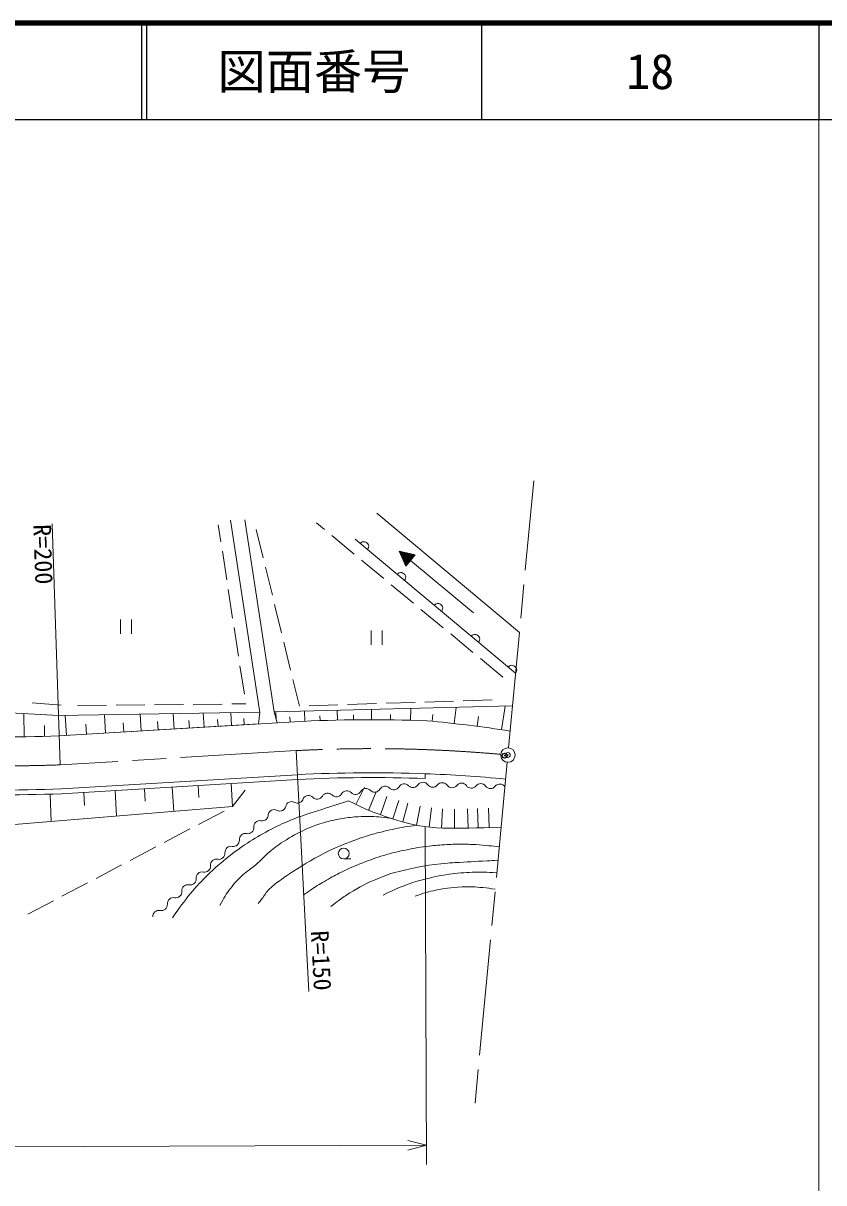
# Model space of a CAD drawing. Units: millimetres, scale not verified. Extents: x 40000 to 680000, y 20000 to 380000.
# Drawn here: x 496466 to 579500, y 259760 to 380000 of the extents above; entities that cross this region are included whole.
import ezdxf
from ezdxf.enums import TextEntityAlignment as Align

# ---------------------------------------------------------------- set-up
doc = ezdxf.new("R2010")
doc.units = ezdxf.units.MM
doc.header["$LTSCALE"] = 1000
doc.header["$PDMODE"] = 32
doc.header["$PDSIZE"] = 500
doc.linetypes.add('CHAIN', pattern=[18.5, 12, -1.5, 3.5, -1.5])
for name, color, linetype, lineweight in [('M-BGD', 7, 'Continuous', 13), ('M-BMK', 2, 'CHAIN', 13), ('M-BMK-SRVR', 3, 'Continuous', 13), ('M-STR-HTXT', 7, 'Continuous', 13), ('M-TTL', 2, 'Continuous', 140), ('M-TTL-BAND', 7, 'Continuous', 13), ('M-TTL-LINE', 7, 'Continuous', 25)]:
    doc.layers.add(name, color=color, linetype=linetype, lineweight=lineweight)
doc.layers.add('M-OTRS', color=6, linetype='Continuous')
doc.layers.add('M-TTL-TXT', color=7, linetype='Continuous')
doc.styles.add('ＭＳ ゴシック', font='')
doc.styles.get('ＭＳ ゴシック').set_extended_font_data('MS Gothic')

msp = doc.modelspace()

# ---------------------------------------------------------------- linework, layer by layer
at = {"layer": 'M-BGD'}
for p, q in [((517976, 328462), (521020, 308542)), ((519447, 328500), (522491, 308579)), ((547933, 316827), (533126, 329188)), ((500305, 303094), (499470, 328080)), ((516972, 326227), (516701, 327989)), ((520644, 327484), (521356, 324570)), ((527711, 327511), (526874, 328205)), ((530791, 324960), (528481, 326874)), ((547535, 312600), (530883, 326502)), ((517580, 322274), (517124, 325239)), ((536152, 323707), (535473, 325241)), ((535473, 325241), (537107, 324864)), ((535518, 325138), (536598, 324247)), ((535582, 325216), (536661, 324324)), ((535609, 324934), (536534, 324170)), ((535699, 324730), (536470, 324093)), ((535800, 325165), (536725, 324401)), ((536017, 325115), (536789, 324479)), ((537107, 324864), (536152, 323707)), ((536235, 325065), (536852, 324556)), ((536453, 325015), (536916, 324633)), ((536671, 324965), (536980, 324710)), ((536889, 324914), (537043, 324787)), ((521593, 323599), (522305, 320684)), ((533872, 322409), (531562, 324322)), ((535790, 324525), (536407, 324016)), ((535880, 324321), (536343, 323939)), ((535971, 324116), (536279, 323862)), ((536061, 323912), (536216, 323785)), ((543185, 318875), (536629, 324286)), ((518188, 318320), (517732, 321285)), ((536953, 319858), (534642, 321771)), ((522542, 319713), (523254, 316799)), ((540034, 317306), (537723, 319220)), ((506568, 318178), (506568, 316678)), ((507693, 318178), (507693, 316678)), ((518797, 314367), (518340, 317332)), ((532567, 317030), (532567, 315530)), ((533692, 317030), (533692, 315530)), ((543114, 314755), (540804, 316669)), ((523492, 315827), (524204, 312913)), ((546195, 312204), (543885, 314117)), ((519405, 310413), (518949, 313378)), ((524441, 311941), (525116, 309180)), ((500135, 308199), (473440, 309768)), ((497407, 309525), (500397, 309278)), ((502094, 309232), (505094, 309265)), ((506094, 309276), (509094, 309309)), ((510094, 309320), (513094, 309353)), ((514094, 309364), (517093, 309398)), ((518093, 309409), (519557, 309425)), ((522491, 308579), (547216, 309208)), ((526115, 309213), (529113, 309313)), ((530113, 309346), (533111, 309445)), ((534111, 309478), (537109, 309578)), ((538108, 309611), (541107, 309710)), ((541164, 307381), (541355, 309059)), ((542106, 309743), (545105, 309842)), ((546080, 306740), (546439, 309189)), ((496555, 306005), (496520, 308411)), ((500135, 308199), (521019, 308554)), ((500947, 306139), (500822, 308211)), ((505001, 306383), (504887, 308280)), ((508712, 306607), (508608, 308343)), ((512109, 306812), (512013, 308401)), ((515218, 307000), (515131, 308454)), ((516673, 307087), (516629, 307815)), ((518064, 307171), (517984, 308503)), ((519395, 307252), (519355, 307917)), ((521020, 308542), (520865, 307340)), ((522491, 308579), (522816, 307458)), ((522716, 307804), (522665, 308584)), ((524165, 307542), (524135, 308081)), ((525673, 307619), (525625, 308659)), ((527264, 307683), (527246, 308192)), ((529060, 307736), (529036, 308746)), ((530717, 307766), (530711, 308277)), ((532588, 307779), (532587, 308836)), ((534560, 307767), (534567, 308327)), ((536640, 307727), (536671, 308940)), ((538876, 307624), (538944, 308312)), ((543564, 307088), (543696, 308105)), ((498690, 306048), (498662, 307168)), ((524603, 307566), (500165, 306091)), ((500205, 306094), (520865, 307340)), ((503019, 306264), (502956, 307300)), ((506898, 306498), (506841, 307446)), ((510448, 306712), (510396, 307580)), ((513698, 306908), (513650, 307702)), ((524761, 304570), (526079, 279605)), ((524902, 302074), (500423, 300597)), ((538144, 301677), (538163, 302177)), ((524930, 301575), (500446, 300097)), ((509051, 300617), (509129, 299329)), ((511921, 300790), (512073, 298277)), ((514618, 300953), (514692, 299725)), ((518037, 301159), (518180, 298778)), ((530959, 298986), (531857, 300773)), ((499278, 300062), (499356, 297233)), ((502742, 300236), (502824, 298880)), ((505995, 300432), (506155, 297791)), ((519473, 300485), (518180, 298778)), ((532282, 298378), (533041, 300229)), ((533533, 297915), (534182, 299807)), ((518180, 298778), (473233, 295089)), ((517295, 298312), (514640, 296916)), ((534819, 297487), (535426, 299392)), ((535843, 297181), (536371, 299110)), ((537252, 296849), (537635, 298812)), ((538569, 296645), (538799, 298632)), ((539858, 296543), (539952, 298541)), ((541183, 296515), (541182, 298515)), ((542611, 296537), (542562, 298536)), ((543651, 296565), (543595, 298564)), ((544784, 296595), (544736, 298594)), ((513755, 296451), (511100, 295054)), ((510215, 294589), (507560, 293192)), ((506675, 292727), (504019, 291330)), ((529709, 293339), (530459, 293339)), ((503134, 290865), (500479, 289468)), ((499594, 289003), (496939, 287606))]:
    msp.add_line(p, q, dxfattribs=at)
msp.add_circle((529709, 293901), 562, dxfattribs=at)
for centre, radius, start, end in [((531798, 325737), 500, 320.14313, 140.14313), ((535637, 322533), 500, 320.14313, 140.14313), ((539475, 319329), 500, 320.14313, 140.14313), ((543313, 316124), 500, 320.14313, 140.14313), ((547151, 312920), 500, 320.14313, 140.14313), ((493626, 502983), 197000, 264.03566, 271.90225), ((532671, 154779), 153000, 87.86653, 93.02301), ((523928, 155860), 152498, 81.30927, 84.56688), ((532671, 154779), 147500, 87.86653, 93.01938), ((532671, 154779), 147500, 84.61972, 87.86653), ((493626, 502983), 203000, 264.0329, 271.92534), ((493626, 502983), 202500, 264.03106, 271.92346), ((532671, 154779), 147000, 87.86653, 93.01864), ((532015, 300026), 625, 43.74026, 150.00046), ((534001, 300265), 625, 43.74026, 150.00046), ((534904, 301129), 625, 223.74026, 330.00046), ((535987, 300504), 625, 43.74026, 150.00046), ((536890, 301369), 625, 223.74026, 330.00046), ((537922, 300670), 625, 35.55311, 141.81331), ((538939, 301396), 625, 215.55311, 321.81331), ((539922, 300624), 625, 35.55311, 141.81331), ((540939, 301350), 625, 215.55311, 321.81331), ((541921, 300578), 625, 35.55311, 141.81331), ((542938, 301305), 625, 215.55311, 321.81331), ((543921, 300532), 625, 35.55311, 141.81331), ((544938, 301259), 625, 215.55311, 321.81331), ((545920, 300486), 625, 35.55311, 141.81331), ((524907, 299755), 625, 241.29549, 347.55569), ((526058, 299308), 625, 43.74026, 150.00046), ((526961, 300172), 625, 223.74026, 330.00046), ((528044, 299547), 625, 43.74026, 150.00046), ((528947, 300412), 625, 223.74026, 330.00046), ((530030, 299787), 625, 43.74026, 150.00046), ((530933, 300651), 625, 223.74026, 330.00046), ((532918, 300890), 625, 223.74026, 330.00046), ((522485, 297832), 625, 61.29549, 167.55569), ((523086, 298928), 625, 241.29549, 347.55569), ((524306, 298659), 625, 61.29549, 167.55569), ((521004, 296689), 625, 78.53904, 184.79925), ((521252, 297914), 625, 258.53904, 4.79925), ((519510, 295359), 625, 78.53904, 184.79925), ((519758, 296585), 625, 258.53904, 4.79925), ((518016, 294030), 625, 78.53904, 184.79925), ((518264, 295255), 625, 258.53904, 4.79925), ((516770, 293925), 625, 258.53904, 4.79925), ((515276, 292596), 625, 258.53904, 4.79925), ((516522, 292700), 625, 78.53904, 184.79925), ((513782, 291266), 625, 258.53904, 4.79925), ((515028, 291371), 625, 78.53904, 184.79925), ((512288, 289936), 625, 258.53904, 4.79925), ((513534, 290041), 625, 78.53904, 184.79925), ((510794, 288607), 625, 258.53904, 4.79925), ((512040, 288711), 625, 78.53904, 184.79925), ((510539, 287376), 625, 78.53904, 184.79925)]:
    msp.add_arc(centre, radius, start, end, dxfattribs=at)
for points, knots in [([(530203, 299380), (528649, 298868), (528257, 298736), (527006, 298334), (526460, 298158), (526149, 298076), (525607, 297887), (524804, 297606), (524362, 297425), (523582, 297086), (522808, 296750), (522382, 296541), (521643, 296133), (520757, 295645), (520266, 295359), (519428, 294792), (518367, 294074), (517804, 293621), (516822, 292798), (516207, 292283), (515886, 291965), (515321, 291395), (514713, 290782), (514388, 290421), (513829, 289762), (513035, 288827), (512800, 288463), (511949, 287245)], [0, 0, 0, 0, 1, 1, 1, 2, 2, 2, 3, 3, 3, 4, 4, 4, 5, 5, 5, 6, 6, 6, 7, 7, 7, 8, 8, 8, 9, 9, 9, 9]), ([(546030, 296619), (540895, 296545), (538805, 296157), (534527, 297582), (532792, 298161), (532039, 298396), (530203, 299380)], [0, 0, 0, 0, 1, 1, 1, 2, 2, 2, 2]), ([(516856, 288529), (517320, 289370), (517468, 289648), (517967, 290290), (518422, 290876), (518708, 291185), (519253, 291688), (519750, 292146), (520105, 292312), (520618, 292751), (521174, 293226), (521416, 293569), (521979, 294036), (522533, 294495), (522844, 294757), (523452, 295141), (524332, 295696), (524842, 295992), (525792, 296418), (526436, 296707), (526813, 296836), (527487, 297050), (528125, 297252), (528493, 297335), (529150, 297464), (529804, 297593), (530176, 297641), (530840, 297694), (531371, 297735), (531671, 297744), (532204, 297744), (533164, 297745), (533508, 297679), (534654, 297538)], [0, 0, 0, 0, 1, 1, 1, 2, 2, 2, 3, 3, 3, 4, 4, 4, 5, 5, 5, 6, 6, 6, 7, 7, 7, 8, 8, 8, 9, 9, 9, 10, 10, 10, 11, 11, 11, 11]), ([(537296, 296841), (536692, 296760), (536531, 296740), (536043, 296658), (535637, 296589), (535410, 296548), (535007, 296465), (534241, 296305), (533816, 296198), (533059, 295997), (532590, 295872), (532330, 295787), (531867, 295640), (531475, 295516), (531255, 295448), (530871, 295300), (529628, 294822), (528925, 294559), (527735, 293959), (526212, 293190), (525414, 292651), (523977, 291730), (523678, 291538), (523524, 291410), (523239, 291199), (522751, 290837), (522441, 290672), (522015, 290238), (521648, 289863), (521515, 289591), (521194, 289176), (521054, 288994), (521010, 288937), (520835, 288710)], [0, 0, 0, 0, 1, 1, 1, 2, 2, 2, 3, 3, 3, 4, 4, 4, 5, 5, 5, 6, 6, 6, 7, 7, 7, 8, 8, 8, 9, 9, 9, 10, 10, 10, 11, 11, 11, 11]), ([(525489, 289571), (525919, 289880), (526038, 289960), (526397, 290200), (526976, 290588), (527307, 290796), (527914, 291140), (528512, 291479), (528848, 291669), (529467, 291970), (530318, 292384), (530801, 292607), (531683, 292950), (532530, 293279), (533013, 293446), (533884, 293706), (534678, 293943), (535127, 294064), (535938, 294234), (536863, 294427), (537385, 294520), (538322, 294644), (539032, 294738), (539433, 294769), (540148, 294816), (540821, 294861), (541200, 294867), (541874, 294869), (542480, 294870), (542819, 294856), (543424, 294825), (543948, 294798), (544241, 294769), (544764, 294717), (545185, 294676), (545321, 294661), (545840, 294598)], [0, 0, 0, 0, 1, 1, 1, 2, 2, 2, 3, 3, 3, 4, 4, 4, 5, 5, 5, 6, 6, 6, 7, 7, 7, 8, 8, 8, 9, 9, 9, 10, 10, 10, 11, 11, 11, 12, 12, 12, 12]), ([(545708, 293201), (545157, 293173), (545019, 293165), (544577, 293142), (543272, 293073), (542541, 293030), (541236, 292959), (540935, 292943), (540765, 292943), (540465, 292917), (538493, 292746), (537404, 292485), (535472, 292056), (534567, 291855), (534088, 291630), (533224, 291292), (532044, 290831), (531430, 290456), (530340, 289810), (529876, 289535), (529632, 289355), (529198, 289035), (528869, 288793), (528760, 288708), (528371, 288394)], [0, 0, 0, 0, 1, 1, 1, 2, 2, 2, 3, 3, 3, 4, 4, 4, 5, 5, 5, 6, 6, 6, 7, 7, 7, 8, 8, 8, 8]), ([(545585, 291898), (544933, 291944), (544749, 291950), (544212, 291962), (543287, 291983), (542769, 291943), (541845, 291890), (541373, 291863), (541109, 291824), (540641, 291755), (539552, 291594), (538948, 291453), (537881, 291182), (537075, 290978), (536635, 290814), (535857, 290517), (535030, 290200), (534750, 290062), (533786, 289595)], [0, 0, 0, 0, 1, 1, 1, 2, 2, 2, 3, 3, 3, 4, 4, 4, 5, 5, 5, 6, 6, 6, 6]), ([(537114, 289477), (537979, 289786), (538258, 289866), (539010, 290047), (540146, 290321), (540809, 290381), (541977, 290439), (542822, 290482), (543300, 290447), (544141, 290363), (544645, 290313), (544820, 290294), (545425, 290197)], [0, 0, 0, 0, 1, 1, 1, 2, 2, 2, 3, 3, 3, 4, 4, 4, 4])]:
    msp.add_open_spline(points, degree=3, knots=knots, dxfattribs=at)
at = {"layer": 'M-BMK'}
for p, q in [((546807, 304865), (549415, 332564)), ((524761, 304570), (500305, 303094)), ((546666, 303371), (543200, 266568))]:
    msp.add_line(p, q, dxfattribs=at)
for centre, radius, start, end in [((532671, 154779), 150000, 84.9062, 93.02301), ((493626, 502983), 200000, 264.03566, 271.91393)]:
    msp.add_arc(centre, radius, start, end, dxfattribs=at)
at = {"layer": 'M-BMK-SRVR'}
msp.add_circle((546736, 304118), 750, dxfattribs=at)
for p in [(546403, 304053), (546736, 304118)]:
    msp.add_point(p, dxfattribs=at)
at = {"layer": 'M-OTRS'}
msp.add_point((546403, 304053), dxfattribs=at)
at = {"layer": 'M-STR-HTXT'}
for p, q in [((538162, 296677), (538290, 261652)), ((538282, 263652), (444229, 263310)), ((538282, 263652), (536349, 264163)), ((536352, 263128), (538282, 263652))]:
    msp.add_line(p, q, dxfattribs=at)
at = {"layer": 'M-TTL'}
msp.add_line((680000, 380000), (40000, 380000), dxfattribs=at)
at = {"layer": 'M-TTL-BAND'}
msp.add_line((579000, 20000), (579000, 370000), dxfattribs=at)
at = {"layer": 'M-TTL-LINE'}
for p, q in [((508747, 380000), (508747, 370000)), ((509247, 380000), (509247, 370000)), ((543997, 380000), (543997, 370000)), ((579000, 380000), (579000, 370000)), ((40000, 370000), (680000, 370000))]:
    msp.add_line(p, q, dxfattribs=at)

# ---------------------------------------------------------------- texts
at = {"layer": 'M-BGD', "style": 'ＭＳ ゴシック'}
for s, rotation, p in [('R=200', 271.914, (496972, 327997)), ('R=150', 273.023, (525750, 285846))]:
    msp.add_text(s, height=1833, rotation=rotation, dxfattribs=at).set_placement(p, align=Align.BOTTOM_LEFT)
at = {"layer": 'M-TTL-TXT', "style": 'ＭＳ ゴシック'}
for s, p in [('図面番号', (526622, 375000)), ('18', (561497, 375000))]:
    msp.add_text(s, height=3666, dxfattribs=at).set_placement(p, align=Align.MIDDLE_CENTER)

doc.saveas('drawing.dxf')
